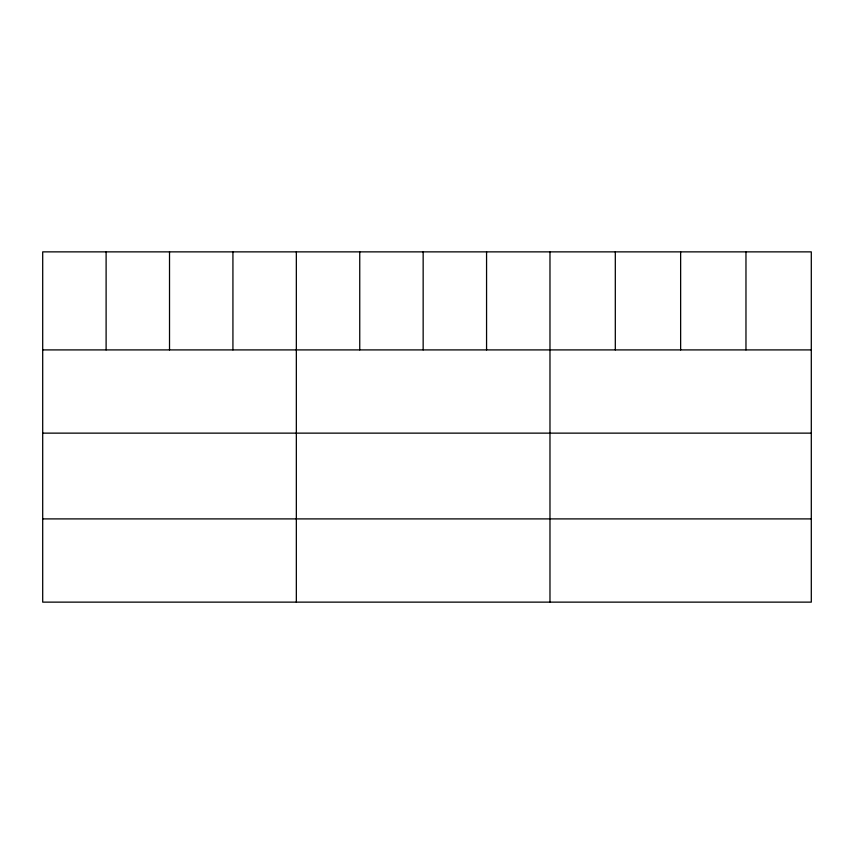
<?xml version="1.0" encoding="UTF-8"?>
<svg xmlns="http://www.w3.org/2000/svg" width="854" height="854" viewBox="0 0 854 854"><rect width="100%" height="100%" fill="white"/><g stroke="black" fill="none" stroke-linecap="round" stroke-linejoin="round"><path stroke-width="1.28" d="M811.3 349.905L811.3 602.134L42.7 602.134L42.7 251.866L811.3 251.866L811.3 349.905L42.7 349.905M42.7 433.138L811.3 433.138M42.7 518.901L811.3 518.901M745.969 251.866L745.969 349.905M680.638 251.866L680.638 349.905M615.307 251.866L615.307 349.905M549.976 251.866L549.976 602.134M486.566 251.866L486.566 349.905M423.157 251.866L423.157 349.905M359.747 251.866L359.747 349.905M296.338 251.866L296.338 602.134M232.928 251.866L232.928 349.905M169.519 251.866L169.519 349.905M106.109 251.866L106.109 349.905"/></g></svg>
